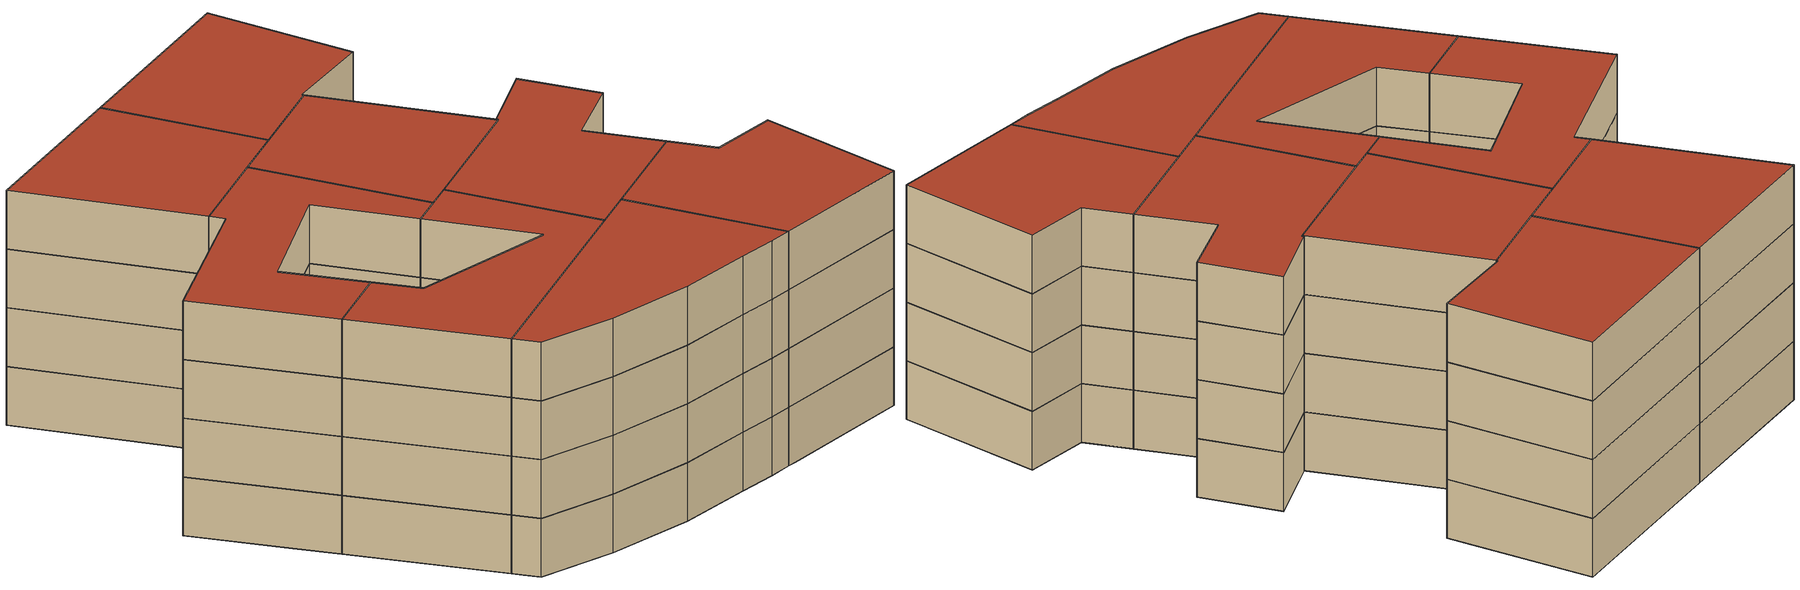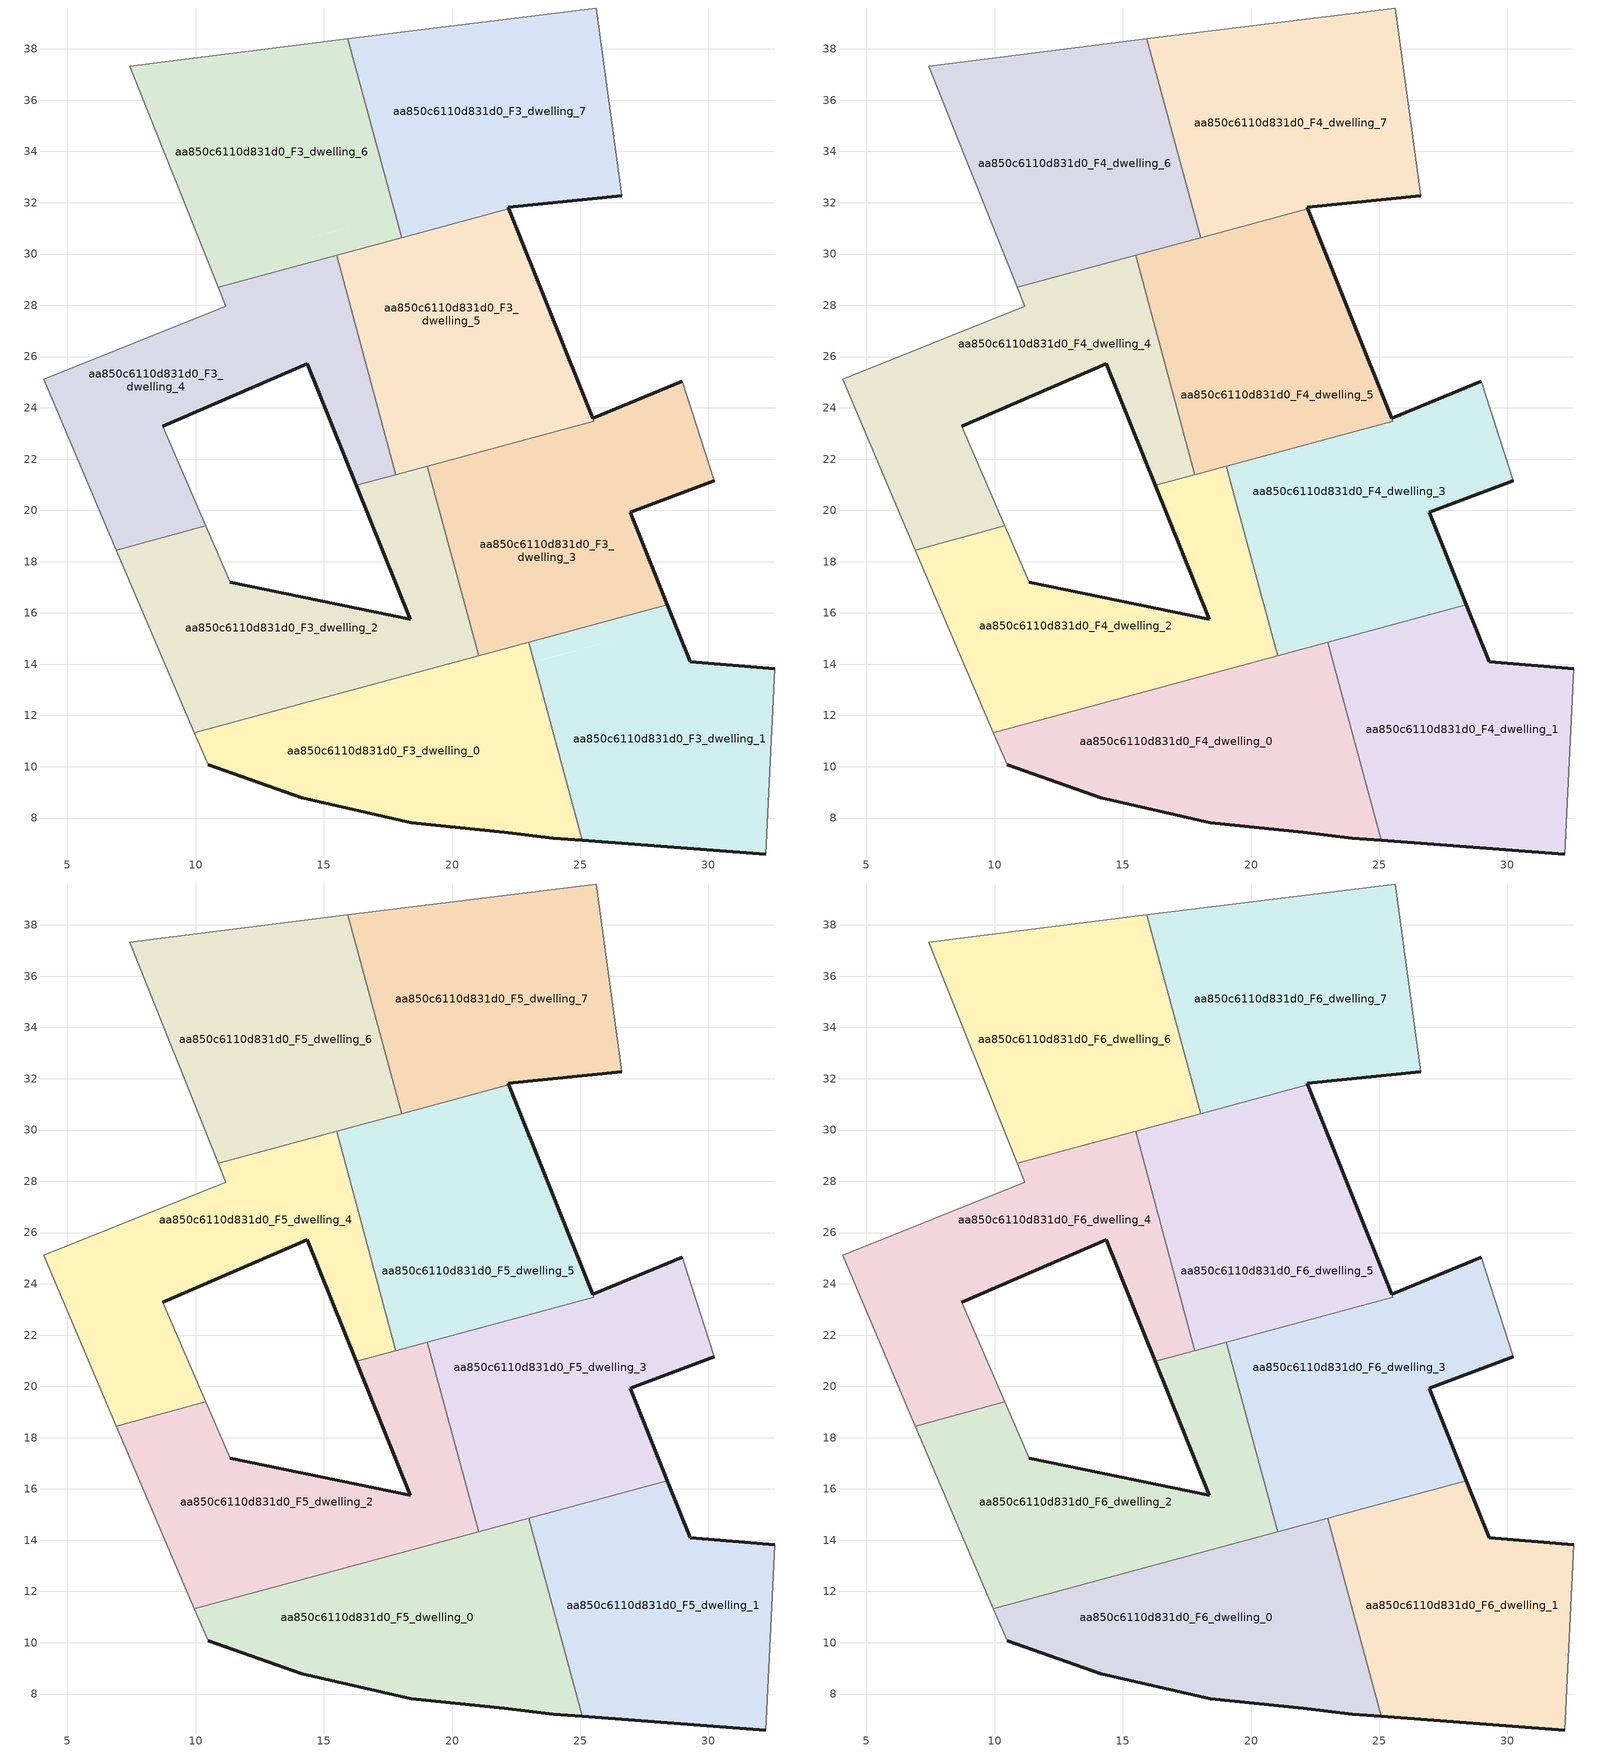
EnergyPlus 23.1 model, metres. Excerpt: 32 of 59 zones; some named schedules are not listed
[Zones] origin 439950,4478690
aa850c6110d831d0_F3_dwelling_0
 floor to aa850c6110d831d0_F2_dwelling_8 (EU_floor_Construction): 25.08,7.13 23.2,14.09 19.45,13.08 19.39,13.32 10.16,10.83 10.48,10.07 14.15,8.8 18.4,7.82 22.05,7.45 23.94,7.22 z9
 floor to aa850c6110d831d0_F2_dwelling_6 (EU_floor_Construction): 19.39,13.32 19.24,13.84 9.95,11.33 10.16,10.83 z9
 floor to aa850c6110d831d0_F2_dwelling_5 (EU_floor_Construction): 23.2,14.09 22.99,14.86 19.24,13.84 19.45,13.08 z9
 wall outside (EU_wall_Construction): 25.08,7.13 23.94,7.22 22.05,7.45 18.4,7.82 14.15,8.8 10.48,10.07 z9:12
 wall to aa850c6110d831d0_F3_dwelling_1 (EU_wall_Construction): 22.99,14.86 25.08,7.13 z9:12
 wall adiabatic (EU_wall_Construction): 10.48,10.07 9.95,11.33 z9:12
 wall to aa850c6110d831d0_F3_dwelling_2 (EU_wall_Construction): 9.95,11.33 21.04,14.33 z9:12
 wall to aa850c6110d831d0_F3_dwelling_3 (EU_wall_Construction): 21.04,14.33 22.99,14.86 z9:12
aa850c6110d831d0_F3_dwelling_1
 floor to aa850c6110d831d0_F2_dwelling_7 (EU_floor_Construction): 32.23,6.6 32.59,13.82 29.29,14.1 28.7,15.58 23.61,14.2 25.53,7.1 z9
 floor to aa850c6110d831d0_F2_dwelling_8 (EU_floor_Construction): 25.53,7.1 23.61,14.2 23.2,14.09 25.08,7.13 z9
 floor to aa850c6110d831d0_F2_dwelling_5 (EU_floor_Construction): 28.7,15.58 28.4,16.32 22.99,14.86 23.2,14.09 z9
 wall outside (EU_wall_Construction): 32.23,6.6 25.08,7.13 / 28.4,16.32 29.29,14.1 32.59,13.82 z9:12
 wall adiabatic (EU_wall_Construction): 32.59,13.82 32.23,6.6 z9:12
 wall to aa850c6110d831d0_F3_dwelling_3 (EU_wall_Construction): 22.99,14.86 28.4,16.32 z9:12
aa850c6110d831d0_F3_dwelling_2
 floor to aa850c6110d831d0_F2_dwelling_6 (EU_floor_Construction): 19.24,13.84 17.71,19.51 16.94,19.31 18.36,15.76 11.35,17.2 10.4,19.39 6.91,18.45 9.95,11.33 z9
 floor to aa850c6110d831d0_F2_dwelling_4 (EU_floor_Construction): 17.16,19.37 16.7,21.1 16.26,20.98 16.94,19.31 z9
 floor to aa850c6110d831d0_F2_dwelling_3 (EU_floor_Construction): 19.57,19.76 19.04,21.73 16.7,21.1 17.16,19.37 17.71,19.51 17.78,19.27 z9
 floor to aa850c6110d831d0_F2_dwelling_5 (EU_floor_Construction): 21.04,14.33 19.57,19.76 17.78,19.27 19.24,13.84 z9
 wall outside (EU_wall_Construction): 11.35,17.2 18.36,15.76 16.26,20.98 z9:12
 wall to aa850c6110d831d0_F3_dwelling_3 (EU_wall_Construction): 19.04,21.73 21.04,14.33 z9:12
 wall adiabatic (EU_wall_Construction): 9.95,11.33 6.91,18.45 / 10.4,19.39 11.35,17.2 z9:12
 wall to aa850c6110d831d0_F3_dwelling_4 (EU_wall_Construction): 6.91,18.45 10.4,19.39 / 16.26,20.98 17.81,21.4 z9:12
 wall to aa850c6110d831d0_F3_dwelling_5 (EU_wall_Construction): 17.81,21.4 19.04,21.73 z9:12
aa850c6110d831d0_F3_dwelling_3
 floor to aa850c6110d831d0_F2_dwelling_3 (EU_floor_Construction): 29.79,22.52 28.98,25.03 25.49,23.59 25.53,23.49 19.04,21.73 19.57,19.76 z9
 floor to aa850c6110d831d0_F2_dwelling_5 (EU_floor_Construction): 28.4,16.32 26.95,19.93 30.23,21.16 29.79,22.52 19.57,19.76 21.04,14.33 z9
 wall outside (EU_wall_Construction): 25.49,23.59 28.98,25.03 / 30.23,21.16 26.95,19.93 28.4,16.32 z9:12
 wall adiabatic (EU_wall_Construction): 28.98,25.03 30.23,21.16 z9:12
 wall to aa850c6110d831d0_F3_dwelling_5 (EU_wall_Construction): 19.04,21.73 25.53,23.48 / 25.53,23.49 25.49,23.59 z9:12; 25.53,23.48,11.96 25.53,23.48,9 25.53,23.49,9
aa850c6110d831d0_F3_dwelling_4
 floor to aa850c6110d831d0_F2_dwelling_4 (EU_floor_Construction): 16.7,21.1 14.39,29.65 10.89,28.7 11.18,27.97 4.07,25.12 6.04,20.49 9.51,21.43 8.71,23.28 14.36,25.71 16.26,20.98 z9
 floor to aa850c6110d831d0_F2_dwelling_6 (EU_floor_Construction): 10.4,19.39 9.51,21.43 6.04,20.49 6.91,18.45 z9
 floor to aa850c6110d831d0_F2_dwelling_3 (EU_floor_Construction): 17.81,21.4 15.5,29.95 14.39,29.65 16.7,21.1 z9
 wall outside (EU_wall_Construction): 16.26,20.98 14.36,25.71 8.71,23.28 z9:12
 wall to aa850c6110d831d0_F3_dwelling_5 (EU_wall_Construction): 15.5,29.95 17.81,21.4 z9:12
 wall adiabatic (EU_wall_Construction): 8.71,23.28 10.4,19.39 / 6.91,18.45 4.07,25.12 11.18,27.97 10.89,28.7 z9:12
 wall to aa850c6110d831d0_F3_dwelling_6 (EU_wall_Construction): 10.89,28.7 15.5,29.95 z9:12
aa850c6110d831d0_F3_dwelling_5
 floor to aa850c6110d831d0_F2_dwelling_2 (EU_floor_Construction): 24.71,25.54 22.22,31.76 15.54,29.96 17.28,23.53 z9
 floor to aa850c6110d831d0_F2_dwelling_3 (EU_floor_Construction): 25.53,23.49 24.71,25.54 17.28,23.53 15.54,29.96 15.5,29.95 17.81,21.4 z9
 wall outside (EU_wall_Construction): 22.22,31.76 25.49,23.59 z9:12
 wall to aa850c6110d831d0_F3_dwelling_7 (EU_wall_Construction): 18.03,30.63 22.22,31.76 z9:12
 wall to aa850c6110d831d0_F3_dwelling_6 (EU_wall_Construction): 15.5,29.95 18.03,30.63 z9:12
aa850c6110d831d0_F3_dwelling_6
 floor to aa850c6110d831d0_F2_dwelling_4 (EU_floor_Construction): 14.39,29.65 14.14,30.54 10.54,29.57 10.89,28.7 z9
 floor to aa850c6110d831d0_F2_dwelling_2 (EU_floor_Construction): 18.03,30.63 17.79,31.53 15.3,30.86 15.54,29.96 z9
 floor to aa850c6110d831d0_F2_dwelling_3 (EU_floor_Construction): 15.54,29.96 15.3,30.86 14.14,30.54 14.39,29.65 z9
 floor adiabatic (EU_floor_Construction): 17.79,31.53 15.93,38.39 7.44,37.33 10.54,29.57 z9
 wall adiabatic (EU_wall_Construction): 10.89,28.7 7.44,37.33 15.93,38.39 z9:12
 wall to aa850c6110d831d0_F3_dwelling_7 (EU_wall_Construction): 15.93,38.39 18.03,30.63 z9:12
aa850c6110d831d0_F3_dwelling_7
 floor to aa850c6110d831d0_F2_dwelling_0 (EU_floor_Construction): 26.41,33.86 25.63,39.6 15.93,38.39 17.79,31.53 z9
 floor to aa850c6110d831d0_F2_dwelling_2 (EU_floor_Construction): 26.63,32.27 26.41,33.86 17.79,31.53 18.03,30.63 22.22,31.76 22.19,31.83 z9
 wall outside (EU_wall_Construction): 26.63,32.27 22.19,31.83 22.22,31.76 z9:12
 wall adiabatic (EU_wall_Construction): 15.93,38.39 25.63,39.6 26.63,32.27 z9:12
aa850c6110d831d0_F4_dwelling_0
 floor to aa850c6110d831d0_F3_dwelling_0 (EU_floor_Construction): 25.08,7.13 22.99,14.86 9.95,11.33 10.48,10.07 14.15,8.8 18.4,7.82 22.05,7.45 23.94,7.22 z12
 wall outside (EU_wall_Construction): 25.08,7.13 23.94,7.22 22.05,7.45 18.4,7.82 14.15,8.8 10.48,10.07 z12:15
 wall to aa850c6110d831d0_F4_dwelling_1 (EU_wall_Construction): 22.99,14.86 25.08,7.13 z12:15
 wall adiabatic (EU_wall_Construction): 10.48,10.07 9.95,11.33 z12:15
 wall to aa850c6110d831d0_F4_dwelling_2 (EU_wall_Construction): 9.95,11.33 21.04,14.33 z12:15
 wall to aa850c6110d831d0_F4_dwelling_3 (EU_wall_Construction): 21.04,14.33 22.99,14.86 z12:15
aa850c6110d831d0_F4_dwelling_1
 floor to aa850c6110d831d0_F3_dwelling_1 (EU_floor_Construction): 32.23,6.6 32.59,13.82 29.29,14.1 28.4,16.32 22.99,14.86 25.08,7.13 z12
 wall outside (EU_wall_Construction): 32.23,6.6 25.08,7.13 / 28.4,16.32 29.29,14.1 32.59,13.82 z12:15
 wall adiabatic (EU_wall_Construction): 32.59,13.82 32.23,6.6 z12:15
 wall to aa850c6110d831d0_F4_dwelling_3 (EU_wall_Construction): 22.99,14.86 28.4,16.32 z12:15
aa850c6110d831d0_F4_dwelling_2
 floor to aa850c6110d831d0_F3_dwelling_2 (EU_floor_Construction): 21.04,14.33 19.04,21.73 16.26,20.98 18.36,15.76 11.35,17.2 10.4,19.39 6.91,18.45 9.95,11.33 z12
 wall outside (EU_wall_Construction): 11.35,17.2 18.36,15.76 16.26,20.98 z12:15
 wall to aa850c6110d831d0_F4_dwelling_3 (EU_wall_Construction): 19.04,21.73 21.04,14.33 z12:15
 wall adiabatic (EU_wall_Construction): 9.95,11.33 6.91,18.45 / 10.4,19.39 11.35,17.2 z12:15
 wall to aa850c6110d831d0_F4_dwelling_4 (EU_wall_Construction): 6.91,18.45 10.4,19.39 / 16.26,20.98 17.81,21.4 z12:15
 wall to aa850c6110d831d0_F4_dwelling_5 (EU_wall_Construction): 17.81,21.4 19.04,21.73 z12:15
aa850c6110d831d0_F4_dwelling_3
 floor to aa850c6110d831d0_F3_dwelling_3 (EU_floor_Construction): 28.4,16.32 26.95,19.93 30.23,21.16 28.98,25.03 25.49,23.59 25.53,23.49 19.04,21.73 21.04,14.33 z12
 wall outside (EU_wall_Construction): 25.49,23.59 28.98,25.03 / 30.23,21.16 26.95,19.93 28.4,16.32 z12:15
 wall adiabatic (EU_wall_Construction): 28.98,25.03 30.23,21.16 z12:15
 wall to aa850c6110d831d0_F4_dwelling_5 (EU_wall_Construction): 19.04,21.73 25.53,23.48 / 25.53,23.49 25.49,23.59 z12:15; 25.53,23.48,14.96 25.53,23.48,12 25.53,23.49,12
aa850c6110d831d0_F4_dwelling_4
 floor to aa850c6110d831d0_F3_dwelling_4 (EU_floor_Construction): 17.81,21.4 15.5,29.95 10.89,28.7 11.18,27.97 4.07,25.12 6.91,18.45 10.4,19.39 8.71,23.28 14.36,25.71 16.26,20.98 z12
 wall outside (EU_wall_Construction): 16.26,20.98 14.36,25.71 8.71,23.28 z12:15
 wall to aa850c6110d831d0_F4_dwelling_5 (EU_wall_Construction): 15.5,29.95 17.81,21.4 z12:15
 wall adiabatic (EU_wall_Construction): 8.71,23.28 10.4,19.39 / 6.91,18.45 4.07,25.12 11.18,27.97 10.89,28.7 z12:15
 wall to aa850c6110d831d0_F4_dwelling_6 (EU_wall_Construction): 10.89,28.7 15.5,29.95 z12:15
aa850c6110d831d0_F4_dwelling_5
 floor to aa850c6110d831d0_F3_dwelling_5 (EU_floor_Construction): 25.53,23.48 22.22,31.76 15.5,29.95 17.81,21.4 z12
 wall outside (EU_wall_Construction): 22.22,31.76 25.49,23.59 z12:15
 wall to aa850c6110d831d0_F4_dwelling_7 (EU_wall_Construction): 18.03,30.63 22.22,31.76 z12:15
 wall to aa850c6110d831d0_F4_dwelling_6 (EU_wall_Construction): 15.5,29.95 18.03,30.63 z12:15
aa850c6110d831d0_F4_dwelling_6
 floor to aa850c6110d831d0_F3_dwelling_6 (EU_floor_Construction): 18.03,30.63 15.93,38.39 7.44,37.33 10.89,28.7 z12
 wall adiabatic (EU_wall_Construction): 10.89,28.7 7.44,37.33 15.93,38.39 z12:15
 wall to aa850c6110d831d0_F4_dwelling_7 (EU_wall_Construction): 15.93,38.39 18.03,30.63 z12:15
aa850c6110d831d0_F4_dwelling_7
 floor to aa850c6110d831d0_F3_dwelling_7 (EU_floor_Construction): 26.63,32.27 25.63,39.6 15.93,38.39 18.03,30.63 22.22,31.76 22.19,31.83 z12
 wall outside (EU_wall_Construction): 26.63,32.27 22.19,31.83 22.22,31.76 z12:15
 wall adiabatic (EU_wall_Construction): 15.93,38.39 25.63,39.6 26.63,32.27 z12:15
aa850c6110d831d0_F5_dwelling_0
 floor to aa850c6110d831d0_F4_dwelling_0 (EU_floor_Construction): 25.08,7.13 22.99,14.86 9.95,11.33 10.48,10.07 14.15,8.8 18.4,7.82 22.05,7.45 23.94,7.22 z15
 wall outside (EU_wall_Construction): 25.08,7.13 23.94,7.22 22.05,7.45 18.4,7.82 14.15,8.8 10.48,10.07 z15:18
 wall to aa850c6110d831d0_F5_dwelling_1 (EU_wall_Construction): 22.99,14.86 25.08,7.13 z15:18
 wall adiabatic (EU_wall_Construction): 10.48,10.07 9.95,11.33 z15:18
 wall to aa850c6110d831d0_F5_dwelling_2 (EU_wall_Construction): 9.95,11.33 21.04,14.33 z15:18
 wall to aa850c6110d831d0_F5_dwelling_3 (EU_wall_Construction): 21.04,14.33 22.99,14.86 z15:18
aa850c6110d831d0_F5_dwelling_1
 floor to aa850c6110d831d0_F4_dwelling_1 (EU_floor_Construction): 32.23,6.6 32.59,13.82 29.29,14.1 28.4,16.32 22.99,14.86 25.08,7.13 z15
 wall outside (EU_wall_Construction): 32.23,6.6 25.08,7.13 / 28.4,16.32 29.29,14.1 32.59,13.82 z15:18
 wall adiabatic (EU_wall_Construction): 32.59,13.82 32.23,6.6 z15:18
 wall to aa850c6110d831d0_F5_dwelling_3 (EU_wall_Construction): 22.99,14.86 28.4,16.32 z15:18
aa850c6110d831d0_F5_dwelling_2
 floor to aa850c6110d831d0_F4_dwelling_2 (EU_floor_Construction): 21.04,14.33 19.04,21.73 16.26,20.98 18.36,15.76 11.35,17.2 10.4,19.39 6.91,18.45 9.95,11.33 z15
 wall outside (EU_wall_Construction): 11.35,17.2 18.36,15.76 16.26,20.98 z15:18
 wall to aa850c6110d831d0_F5_dwelling_3 (EU_wall_Construction): 19.04,21.73 21.04,14.33 z15:18
 wall adiabatic (EU_wall_Construction): 9.95,11.33 6.91,18.45 / 10.4,19.39 11.35,17.2 z15:18
 wall to aa850c6110d831d0_F5_dwelling_4 (EU_wall_Construction): 6.91,18.45 10.4,19.39 / 16.26,20.98 17.81,21.4 z15:18
 wall to aa850c6110d831d0_F5_dwelling_5 (EU_wall_Construction): 17.81,21.4 19.04,21.73 z15:18
aa850c6110d831d0_F5_dwelling_3
 floor to aa850c6110d831d0_F4_dwelling_3 (EU_floor_Construction): 28.4,16.32 26.95,19.93 30.23,21.16 28.98,25.03 25.49,23.59 25.53,23.49 19.04,21.73 21.04,14.33 z15
 wall outside (EU_wall_Construction): 25.49,23.59 28.98,25.03 / 30.23,21.16 26.95,19.93 28.4,16.32 z15:18
 wall adiabatic (EU_wall_Construction): 28.98,25.03 30.23,21.16 z15:18
 wall to aa850c6110d831d0_F5_dwelling_5 (EU_wall_Construction): 19.04,21.73 25.53,23.48 / 25.53,23.49 25.49,23.59 z15:18; 25.53,23.48,17.96 25.53,23.48,15 25.53,23.49,15
aa850c6110d831d0_F5_dwelling_4
 floor to aa850c6110d831d0_F4_dwelling_4 (EU_floor_Construction): 17.81,21.4 15.5,29.95 10.89,28.7 11.18,27.97 4.07,25.12 6.91,18.45 10.4,19.39 8.71,23.28 14.36,25.71 16.26,20.98 z15
 wall outside (EU_wall_Construction): 16.26,20.98 14.36,25.71 8.71,23.28 z15:18
 wall to aa850c6110d831d0_F5_dwelling_5 (EU_wall_Construction): 15.5,29.95 17.81,21.4 z15:18
 wall adiabatic (EU_wall_Construction): 8.71,23.28 10.4,19.39 / 6.91,18.45 4.07,25.12 11.18,27.97 10.89,28.7 z15:18
 wall to aa850c6110d831d0_F5_dwelling_6 (EU_wall_Construction): 10.89,28.7 15.5,29.95 z15:18
aa850c6110d831d0_F5_dwelling_5
 floor to aa850c6110d831d0_F4_dwelling_5 (EU_floor_Construction): 25.53,23.48 22.22,31.76 15.5,29.95 17.81,21.4 z15
 wall outside (EU_wall_Construction): 22.22,31.76 25.49,23.59 z15:18
 wall to aa850c6110d831d0_F5_dwelling_7 (EU_wall_Construction): 18.03,30.63 22.22,31.76 z15:18
 wall to aa850c6110d831d0_F5_dwelling_6 (EU_wall_Construction): 15.5,29.95 18.03,30.63 z15:18
aa850c6110d831d0_F5_dwelling_6
 floor to aa850c6110d831d0_F4_dwelling_6 (EU_floor_Construction): 18.03,30.63 15.93,38.39 7.44,37.33 10.89,28.7 z15
 wall adiabatic (EU_wall_Construction): 10.89,28.7 7.44,37.33 15.93,38.39 z15:18
 wall to aa850c6110d831d0_F5_dwelling_7 (EU_wall_Construction): 15.93,38.39 18.03,30.63 z15:18
aa850c6110d831d0_F5_dwelling_7
 floor to aa850c6110d831d0_F4_dwelling_7 (EU_floor_Construction): 26.63,32.27 25.63,39.6 15.93,38.39 18.03,30.63 22.22,31.76 22.19,31.83 z15
 wall outside (EU_wall_Construction): 26.63,32.27 22.19,31.83 22.22,31.76 z15:18
 wall adiabatic (EU_wall_Construction): 15.93,38.39 25.63,39.6 26.63,32.27 z15:18
aa850c6110d831d0_F6_dwelling_0
 floor to aa850c6110d831d0_F5_dwelling_0 (EU_floor_Construction): 25.08,7.13 22.99,14.86 9.95,11.33 10.48,10.07 14.15,8.8 18.4,7.82 22.05,7.45 23.94,7.22 z18
 wall outside (EU_wall_Construction): 25.08,7.13 23.94,7.22 22.05,7.45 18.4,7.82 14.15,8.8 10.48,10.07 z18:21
 wall to aa850c6110d831d0_F6_dwelling_1 (EU_wall_Construction): 22.99,14.86 25.08,7.13 z18:21
 wall adiabatic (EU_wall_Construction): 10.48,10.07 9.95,11.33 z18:21
 wall to aa850c6110d831d0_F6_dwelling_2 (EU_wall_Construction): 9.95,11.33 21.04,14.33 z18:21
 wall to aa850c6110d831d0_F6_dwelling_3 (EU_wall_Construction): 21.04,14.33 22.99,14.86 z18:21
 roof outside (EU_roof_Construction): 22.99,14.86 25.08,7.13 23.94,7.22 22.05,7.45 18.4,7.82 14.15,8.8 10.48,10.07 9.95,11.33 z21
aa850c6110d831d0_F6_dwelling_1
 floor to aa850c6110d831d0_F5_dwelling_1 (EU_floor_Construction): 32.23,6.6 32.59,13.82 29.29,14.1 28.4,16.32 22.99,14.86 25.08,7.13 z18
 wall outside (EU_wall_Construction): 32.23,6.6 25.08,7.13 / 28.4,16.32 29.29,14.1 32.59,13.82 z18:21
 wall adiabatic (EU_wall_Construction): 32.59,13.82 32.23,6.6 z18:21
 wall to aa850c6110d831d0_F6_dwelling_3 (EU_wall_Construction): 22.99,14.86 28.4,16.32 z18:21
 roof outside (EU_roof_Construction): 32.59,13.82 32.23,6.6 25.08,7.13 22.99,14.86 28.4,16.32 29.29,14.1 z21
aa850c6110d831d0_F6_dwelling_2
 floor to aa850c6110d831d0_F5_dwelling_2 (EU_floor_Construction): 21.04,14.33 19.04,21.73 16.26,20.98 18.36,15.76 11.35,17.2 10.4,19.39 6.91,18.45 9.95,11.33 z18
 wall outside (EU_wall_Construction): 11.35,17.2 18.36,15.76 16.26,20.98 z18:21
 wall to aa850c6110d831d0_F6_dwelling_3 (EU_wall_Construction): 19.04,21.73 21.04,14.33 z18:21
 wall adiabatic (EU_wall_Construction): 9.95,11.33 6.91,18.45 / 10.4,19.39 11.35,17.2 z18:21
 wall to aa850c6110d831d0_F6_dwelling_4 (EU_wall_Construction): 6.91,18.45 10.4,19.39 / 16.26,20.98 17.81,21.4 z18:21
 wall to aa850c6110d831d0_F6_dwelling_5 (EU_wall_Construction): 17.81,21.4 19.04,21.73 z18:21
 roof outside (EU_roof_Construction): 19.04,21.73 21.04,14.33 9.95,11.33 6.91,18.45 10.4,19.39 11.35,17.2 18.36,15.76 16.26,20.98 z21
aa850c6110d831d0_F6_dwelling_3
 floor to aa850c6110d831d0_F5_dwelling_3 (EU_floor_Construction): 28.4,16.32 26.95,19.93 30.23,21.16 28.98,25.03 25.49,23.59 25.53,23.49 19.04,21.73 21.04,14.33 z18
 wall outside (EU_wall_Construction): 25.49,23.59 28.98,25.03 / 30.23,21.16 26.95,19.93 28.4,16.32 z18:21
 wall adiabatic (EU_wall_Construction): 28.98,25.03 30.23,21.16 z18:21
 wall to aa850c6110d831d0_F6_dwelling_5 (EU_wall_Construction): 19.04,21.73 25.53,23.48 / 25.53,23.49 25.49,23.59 z18:21; 25.53,23.48,20.96 25.53,23.48,18 25.53,23.49,18
 roof outside (EU_roof_Construction): 28.98,25.03 30.23,21.16 26.95,19.93 28.4,16.32 21.04,14.33 19.04,21.73 25.53,23.49 25.49,23.59 z21
aa850c6110d831d0_F6_dwelling_4
 floor to aa850c6110d831d0_F5_dwelling_4 (EU_floor_Construction): 17.81,21.4 15.5,29.95 10.89,28.7 11.18,27.97 4.07,25.12 6.91,18.45 10.4,19.39 8.71,23.28 14.36,25.71 16.26,20.98 z18
 wall outside (EU_wall_Construction): 16.26,20.98 14.36,25.71 8.71,23.28 z18:21
 wall to aa850c6110d831d0_F6_dwelling_5 (EU_wall_Construction): 15.5,29.95 17.81,21.4 z18:21
 wall adiabatic (EU_wall_Construction): 8.71,23.28 10.4,19.39 / 6.91,18.45 4.07,25.12 11.18,27.97 10.89,28.7 z18:21
 wall to aa850c6110d831d0_F6_dwelling_6 (EU_wall_Construction): 10.89,28.7 15.5,29.95 z18:21
 roof outside (EU_roof_Construction): 15.5,29.95 17.81,21.4 16.26,20.98 14.36,25.71 8.71,23.28 10.4,19.39 6.91,18.45 4.07,25.12 11.18,27.97 10.89,28.7 z21
aa850c6110d831d0_F6_dwelling_5
 floor to aa850c6110d831d0_F5_dwelling_5 (EU_floor_Construction): 25.53,23.48 22.22,31.76 15.5,29.95 17.81,21.4 z18
 wall outside (EU_wall_Construction): 22.22,31.76 25.49,23.59 z18:21
 wall to aa850c6110d831d0_F6_dwelling_7 (EU_wall_Construction): 18.03,30.63 22.22,31.76 z18:21
 wall to aa850c6110d831d0_F6_dwelling_6 (EU_wall_Construction): 15.5,29.95 18.03,30.63 z18:21
 roof outside (EU_roof_Construction): 22.22,31.76 25.53,23.48 17.81,21.4 15.5,29.95 z21
aa850c6110d831d0_F6_dwelling_6
 floor to aa850c6110d831d0_F5_dwelling_6 (EU_floor_Construction): 18.03,30.63 15.93,38.39 7.44,37.33 10.89,28.7 z18
 wall adiabatic (EU_wall_Construction): 10.89,28.7 7.44,37.33 15.93,38.39 z18:21
 wall to aa850c6110d831d0_F6_dwelling_7 (EU_wall_Construction): 15.93,38.39 18.03,30.63 z18:21
 roof outside (EU_roof_Construction): 15.93,38.39 18.03,30.63 10.89,28.7 7.44,37.33 z21
aa850c6110d831d0_F6_dwelling_7
 floor to aa850c6110d831d0_F5_dwelling_7 (EU_floor_Construction): 26.63,32.27 25.63,39.6 15.93,38.39 18.03,30.63 22.22,31.76 22.19,31.83 z18
 wall outside (EU_wall_Construction): 26.63,32.27 22.19,31.83 22.22,31.76 z18:21
 wall adiabatic (EU_wall_Construction): 15.93,38.39 25.63,39.6 26.63,32.27 z18:21
 roof outside (EU_roof_Construction): 25.63,39.6 26.63,32.27 22.19,31.83 22.22,31.76 18.03,30.63 15.93,38.39 z21
[Building]
EU S2 Campaign: North Axis=0; Terrain=City; Solar Distribution=FullExterior
[Site:Location]
Madrid: Latitude=40.5; Longitude=-3.5; Time Zone=1; Elevation=609
[SizingPeriod:WeatherFileDays]
AnnualSizingPeriod: Begin Month=1; Begin Day of Month=1; End Month=12; End Day of Month=31; Day of Week for Start Day=Monday; Use Weather File Daylight Saving Period=No; Use Weather File Rain and Snow Indicators=No
[MATERIAL]
EU_InternalMass_Material: Roughness=MediumRough; Thickness=0.1; Conductivity=1; Density=1800; Specific Heat=900; Thermal Absorptance=0.9; Solar Absorptance=0.7; Visible Absorptance=0.7
[MATERIAL:NOMASS] Roughness=MediumRough; Thermal Absorptance=0.9; Solar Absorptance=0.7; Visible Absorptance=0.7
Name | Thermal Resistance
EU_wall_NoMass | 0.459673
EU_roof_NoMass | 0.495815
EU_floor_NoMass | 0.788942
[CONSTRUCTION]
EU_wall_Construction: EU_wall_NoMass
EU_roof_Construction: EU_roof_NoMass
EU_floor_Construction: EU_floor_NoMass
EU_InternalMass_Construction: EU_InternalMass_Material
[ZONE] Type=1; Multiplier=1; Ceiling Height=autocalculate; Floor Area=autocalculate; Part of Total Floor Area=Yes
Name | Volume
aa850c6110d831d0_F3_dwelling_0; aa850c6110d831d0_F4_dwelling_0; aa850c6110d831d0_F5_dwelling_0; aa850c6110d831d0_F6_dwelling_0 | 204.696
aa850c6110d831d0_F3_dwelling_1; aa850c6110d831d0_F4_dwelling_1; aa850c6110d831d0_F5_dwelling_1; aa850c6110d831d0_F6_dwelling_1; aa850c6110d831d0_F3_dwelling_6; aa850c6110d831d0_F4_dwelling_6; aa850c6110d831d0_F5_dwelling_6; aa850c6110d831d0_F6_dwelling_6 | 204.695
aa850c6110d831d0_F3_dwelling_2; aa850c6110d831d0_F4_dwelling_2; aa850c6110d831d0_F5_dwelling_2; aa850c6110d831d0_F6_dwelling_2 | 204.714
aa850c6110d831d0_F3_dwelling_3; aa850c6110d831d0_F4_dwelling_3; aa850c6110d831d0_F5_dwelling_3; aa850c6110d831d0_F6_dwelling_3 | 208.661
aa850c6110d831d0_F3_dwelling_4; aa850c6110d831d0_F4_dwelling_4; aa850c6110d831d0_F5_dwelling_4; aa850c6110d831d0_F6_dwelling_4 | 202.709
aa850c6110d831d0_F3_dwelling_5 | 198.724
aa850c6110d831d0_F4_dwelling_5; aa850c6110d831d0_F5_dwelling_5; aa850c6110d831d0_F6_dwelling_5 | 198.659
aa850c6110d831d0_F3_dwelling_7; aa850c6110d831d0_F4_dwelling_7; aa850c6110d831d0_F5_dwelling_7; aa850c6110d831d0_F6_dwelling_7 | 208.722
[INTERNALMASS] Construction=EU_InternalMass_Construction
Name | Zone or ZoneList | Surface Area
aa850c6110d831d0_F3_dwelling_0_EU_InternalMass | aa850c6110d831d0_F3_dwelling_0 | 68.232
aa850c6110d831d0_F3_dwelling_1_EU_InternalMass | aa850c6110d831d0_F3_dwelling_1 | 68.2317
aa850c6110d831d0_F3_dwelling_2_EU_InternalMass | aa850c6110d831d0_F3_dwelling_2 | 68.2384
aa850c6110d831d0_F3_dwelling_3_EU_InternalMass | aa850c6110d831d0_F3_dwelling_3 | 69.5535
aa850c6110d831d0_F3_dwelling_4_EU_InternalMass | aa850c6110d831d0_F3_dwelling_4 | 67.5696
aa850c6110d831d0_F3_dwelling_5_EU_InternalMass | aa850c6110d831d0_F3_dwelling_5 | 66.2439
aa850c6110d831d0_F3_dwelling_6_EU_InternalMass | aa850c6110d831d0_F3_dwelling_6 | 68.2315
aa850c6110d831d0_F3_dwelling_7_EU_InternalMass | aa850c6110d831d0_F3_dwelling_7 | 69.5741
aa850c6110d831d0_F4_dwelling_0_EU_InternalMass | aa850c6110d831d0_F4_dwelling_0 | 68.232
aa850c6110d831d0_F4_dwelling_1_EU_InternalMass | aa850c6110d831d0_F4_dwelling_1 | 68.2317
aa850c6110d831d0_F4_dwelling_2_EU_InternalMass | aa850c6110d831d0_F4_dwelling_2 | 68.2384
aa850c6110d831d0_F4_dwelling_3_EU_InternalMass | aa850c6110d831d0_F4_dwelling_3 | 69.5535
aa850c6110d831d0_F4_dwelling_4_EU_InternalMass | aa850c6110d831d0_F4_dwelling_4 | 67.5696
aa850c6110d831d0_F4_dwelling_5_EU_InternalMass | aa850c6110d831d0_F4_dwelling_5 | 66.2439
aa850c6110d831d0_F4_dwelling_6_EU_InternalMass | aa850c6110d831d0_F4_dwelling_6 | 68.2315
aa850c6110d831d0_F4_dwelling_7_EU_InternalMass | aa850c6110d831d0_F4_dwelling_7 | 69.5741
aa850c6110d831d0_F5_dwelling_0_EU_InternalMass | aa850c6110d831d0_F5_dwelling_0 | 68.232
aa850c6110d831d0_F5_dwelling_1_EU_InternalMass | aa850c6110d831d0_F5_dwelling_1 | 68.2317
aa850c6110d831d0_F5_dwelling_2_EU_InternalMass | aa850c6110d831d0_F5_dwelling_2 | 68.2384
aa850c6110d831d0_F5_dwelling_3_EU_InternalMass | aa850c6110d831d0_F5_dwelling_3 | 69.5535
aa850c6110d831d0_F5_dwelling_4_EU_InternalMass | aa850c6110d831d0_F5_dwelling_4 | 67.5696
aa850c6110d831d0_F5_dwelling_5_EU_InternalMass | aa850c6110d831d0_F5_dwelling_5 | 66.2439
aa850c6110d831d0_F5_dwelling_6_EU_InternalMass | aa850c6110d831d0_F5_dwelling_6 | 68.2315
aa850c6110d831d0_F5_dwelling_7_EU_InternalMass | aa850c6110d831d0_F5_dwelling_7 | 69.5741
aa850c6110d831d0_F6_dwelling_0_EU_InternalMass | aa850c6110d831d0_F6_dwelling_0 | 68.232
aa850c6110d831d0_F6_dwelling_1_EU_InternalMass | aa850c6110d831d0_F6_dwelling_1 | 68.2317
aa850c6110d831d0_F6_dwelling_2_EU_InternalMass | aa850c6110d831d0_F6_dwelling_2 | 68.2384
aa850c6110d831d0_F6_dwelling_3_EU_InternalMass | aa850c6110d831d0_F6_dwelling_3 | 69.5535
aa850c6110d831d0_F6_dwelling_4_EU_InternalMass | aa850c6110d831d0_F6_dwelling_4 | 67.5696
aa850c6110d831d0_F6_dwelling_5_EU_InternalMass | aa850c6110d831d0_F6_dwelling_5 | 66.2439
aa850c6110d831d0_F6_dwelling_6_EU_InternalMass | aa850c6110d831d0_F6_dwelling_6 | 68.2315
aa850c6110d831d0_F6_dwelling_7_EU_InternalMass | aa850c6110d831d0_F6_dwelling_7 | 69.5741
[OTHEREQUIPMENT] Fuel Type=Electricity; Design Level Calculation Method=Watts/Area; Power per Zone Floor Area=1; Fraction Latent=0; Fraction Radiant=0; Fraction Lost=0; Carbon Dioxide Generation Rate=0; EndUse Subcategory=EU_Step8_InternalGains
Name | Zone or ZoneList or Space or SpaceList | Schedule
EU_Step8_InternalGain_aa850c6110d831d0_F3_dwelling_0_f000 | aa850c6110d831d0_F3_dwelling_0 | EU_Step8_GainSchedule_aa850c6110d831d0_F3_dwelling_0_f000
EU_Step8_InternalGain_aa850c6110d831d0_F3_dwelling_1_f000 | aa850c6110d831d0_F3_dwelling_1 | EU_Step8_GainSchedule_aa850c6110d831d0_F3_dwelling_1_f000
EU_Step8_InternalGain_aa850c6110d831d0_F3_dwelling_2_f000 | aa850c6110d831d0_F3_dwelling_2 | EU_Step8_GainSchedule_aa850c6110d831d0_F3_dwelling_2_f000
EU_Step8_InternalGain_aa850c6110d831d0_F3_dwelling_3_f000 | aa850c6110d831d0_F3_dwelling_3 | EU_Step8_GainSchedule_aa850c6110d831d0_F3_dwelling_3_f000
EU_Step8_InternalGain_aa850c6110d831d0_F3_dwelling_4_f000 | aa850c6110d831d0_F3_dwelling_4 | EU_Step8_GainSchedule_aa850c6110d831d0_F3_dwelling_4_f000
EU_Step8_InternalGain_aa850c6110d831d0_F3_dwelling_5_f000 | aa850c6110d831d0_F3_dwelling_5 | EU_Step8_GainSchedule_aa850c6110d831d0_F3_dwelling_5_f000
EU_Step8_InternalGain_aa850c6110d831d0_F3_dwelling_6_f000 | aa850c6110d831d0_F3_dwelling_6 | EU_Step8_GainSchedule_aa850c6110d831d0_F3_dwelling_6_f000
EU_Step8_InternalGain_aa850c6110d831d0_F3_dwelling_7_f000 | aa850c6110d831d0_F3_dwelling_7 | EU_Step8_GainSchedule_aa850c6110d831d0_F3_dwelling_7_f000
EU_Step8_InternalGain_aa850c6110d831d0_F4_dwelling_0_f000 | aa850c6110d831d0_F4_dwelling_0 | EU_Step8_GainSchedule_aa850c6110d831d0_F4_dwelling_0_f000
EU_Step8_InternalGain_aa850c6110d831d0_F4_dwelling_1_f000 | aa850c6110d831d0_F4_dwelling_1 | EU_Step8_GainSchedule_aa850c6110d831d0_F4_dwelling_1_f000
EU_Step8_InternalGain_aa850c6110d831d0_F4_dwelling_2_f000 | aa850c6110d831d0_F4_dwelling_2 | EU_Step8_GainSchedule_aa850c6110d831d0_F4_dwelling_2_f000
EU_Step8_InternalGain_aa850c6110d831d0_F4_dwelling_3_f000 | aa850c6110d831d0_F4_dwelling_3 | EU_Step8_GainSchedule_aa850c6110d831d0_F4_dwelling_3_f000
EU_Step8_InternalGain_aa850c6110d831d0_F4_dwelling_4_f000 | aa850c6110d831d0_F4_dwelling_4 | EU_Step8_GainSchedule_aa850c6110d831d0_F4_dwelling_4_f000
EU_Step8_InternalGain_aa850c6110d831d0_F4_dwelling_5_f000 | aa850c6110d831d0_F4_dwelling_5 | EU_Step8_GainSchedule_aa850c6110d831d0_F4_dwelling_5_f000
EU_Step8_InternalGain_aa850c6110d831d0_F4_dwelling_6_f000 | aa850c6110d831d0_F4_dwelling_6 | EU_Step8_GainSchedule_aa850c6110d831d0_F4_dwelling_6_f000
EU_Step8_InternalGain_aa850c6110d831d0_F4_dwelling_7_f000 | aa850c6110d831d0_F4_dwelling_7 | EU_Step8_GainSchedule_aa850c6110d831d0_F4_dwelling_7_f000
EU_Step8_InternalGain_aa850c6110d831d0_F5_dwelling_0_f000 | aa850c6110d831d0_F5_dwelling_0 | EU_Step8_GainSchedule_aa850c6110d831d0_F5_dwelling_0_f000
EU_Step8_InternalGain_aa850c6110d831d0_F5_dwelling_1_f000 | aa850c6110d831d0_F5_dwelling_1 | EU_Step8_GainSchedule_aa850c6110d831d0_F5_dwelling_1_f000
EU_Step8_InternalGain_aa850c6110d831d0_F5_dwelling_2_f000 | aa850c6110d831d0_F5_dwelling_2 | EU_Step8_GainSchedule_aa850c6110d831d0_F5_dwelling_2_f000
EU_Step8_InternalGain_aa850c6110d831d0_F5_dwelling_3_f000 | aa850c6110d831d0_F5_dwelling_3 | EU_Step8_GainSchedule_aa850c6110d831d0_F5_dwelling_3_f000
EU_Step8_InternalGain_aa850c6110d831d0_F5_dwelling_4_f000 | aa850c6110d831d0_F5_dwelling_4 | EU_Step8_GainSchedule_aa850c6110d831d0_F5_dwelling_4_f000
EU_Step8_InternalGain_aa850c6110d831d0_F5_dwelling_5_f000 | aa850c6110d831d0_F5_dwelling_5 | EU_Step8_GainSchedule_aa850c6110d831d0_F5_dwelling_5_f000
EU_Step8_InternalGain_aa850c6110d831d0_F5_dwelling_6_f000 | aa850c6110d831d0_F5_dwelling_6 | EU_Step8_GainSchedule_aa850c6110d831d0_F5_dwelling_6_f000
EU_Step8_InternalGain_aa850c6110d831d0_F5_dwelling_7_f000 | aa850c6110d831d0_F5_dwelling_7 | EU_Step8_GainSchedule_aa850c6110d831d0_F5_dwelling_7_f000
EU_Step8_InternalGain_aa850c6110d831d0_F6_dwelling_0_f000 | aa850c6110d831d0_F6_dwelling_0 | EU_Step8_GainSchedule_aa850c6110d831d0_F6_dwelling_0_f000
EU_Step8_InternalGain_aa850c6110d831d0_F6_dwelling_1_f000 | aa850c6110d831d0_F6_dwelling_1 | EU_Step8_GainSchedule_aa850c6110d831d0_F6_dwelling_1_f000
EU_Step8_InternalGain_aa850c6110d831d0_F6_dwelling_2_f000 | aa850c6110d831d0_F6_dwelling_2 | EU_Step8_GainSchedule_aa850c6110d831d0_F6_dwelling_2_f000
EU_Step8_InternalGain_aa850c6110d831d0_F6_dwelling_3_f000 | aa850c6110d831d0_F6_dwelling_3 | EU_Step8_GainSchedule_aa850c6110d831d0_F6_dwelling_3_f000
EU_Step8_InternalGain_aa850c6110d831d0_F6_dwelling_4_f000 | aa850c6110d831d0_F6_dwelling_4 | EU_Step8_GainSchedule_aa850c6110d831d0_F6_dwelling_4_f000
EU_Step8_InternalGain_aa850c6110d831d0_F6_dwelling_5_f000 | aa850c6110d831d0_F6_dwelling_5 | EU_Step8_GainSchedule_aa850c6110d831d0_F6_dwelling_5_f000
EU_Step8_InternalGain_aa850c6110d831d0_F6_dwelling_6_f000 | aa850c6110d831d0_F6_dwelling_6 | EU_Step8_GainSchedule_aa850c6110d831d0_F6_dwelling_6_f000
EU_Step8_InternalGain_aa850c6110d831d0_F6_dwelling_7_f000 | aa850c6110d831d0_F6_dwelling_7 | EU_Step8_GainSchedule_aa850c6110d831d0_F6_dwelling_7_f000
[ZONEVENTILATION:DESIGNFLOWRATE] Schedule=EU_AlwaysOn; Design Flow Rate Calculation Method=AirChanges/Hour; Air Changes per Hour=0.719161; Ventilation Type=Natural; Fan Pressure Rise=0; Fan Total Efficiency=1; Constant Term Coefficient=1; Temperature Term Coefficient=0; Velocity Term Coefficient=0; Velocity Squared Term Coefficient=0; Minimum Indoor Temperature=-100; Maximum Indoor Temperature=100; Delta Temperature=-100; Minimum Outdoor Temperature=-100; Maximum Outdoor Temperature=100; Maximum Wind Speed=40
Name | Zone or ZoneList or Space or SpaceList
EU_ConstantAir_aa850c6110d831d0_F3_dwelling_0 | aa850c6110d831d0_F3_dwelling_0
EU_ConstantAir_aa850c6110d831d0_F3_dwelling_1 | aa850c6110d831d0_F3_dwelling_1
EU_ConstantAir_aa850c6110d831d0_F3_dwelling_2 | aa850c6110d831d0_F3_dwelling_2
EU_ConstantAir_aa850c6110d831d0_F3_dwelling_3 | aa850c6110d831d0_F3_dwelling_3
EU_ConstantAir_aa850c6110d831d0_F3_dwelling_4 | aa850c6110d831d0_F3_dwelling_4
EU_ConstantAir_aa850c6110d831d0_F3_dwelling_5 | aa850c6110d831d0_F3_dwelling_5
EU_ConstantAir_aa850c6110d831d0_F3_dwelling_6 | aa850c6110d831d0_F3_dwelling_6
EU_ConstantAir_aa850c6110d831d0_F3_dwelling_7 | aa850c6110d831d0_F3_dwelling_7
EU_ConstantAir_aa850c6110d831d0_F4_dwelling_0 | aa850c6110d831d0_F4_dwelling_0
EU_ConstantAir_aa850c6110d831d0_F4_dwelling_1 | aa850c6110d831d0_F4_dwelling_1
EU_ConstantAir_aa850c6110d831d0_F4_dwelling_2 | aa850c6110d831d0_F4_dwelling_2
EU_ConstantAir_aa850c6110d831d0_F4_dwelling_3 | aa850c6110d831d0_F4_dwelling_3
EU_ConstantAir_aa850c6110d831d0_F4_dwelling_4 | aa850c6110d831d0_F4_dwelling_4
EU_ConstantAir_aa850c6110d831d0_F4_dwelling_5 | aa850c6110d831d0_F4_dwelling_5
EU_ConstantAir_aa850c6110d831d0_F4_dwelling_6 | aa850c6110d831d0_F4_dwelling_6
EU_ConstantAir_aa850c6110d831d0_F4_dwelling_7 | aa850c6110d831d0_F4_dwelling_7
EU_ConstantAir_aa850c6110d831d0_F5_dwelling_0 | aa850c6110d831d0_F5_dwelling_0
EU_ConstantAir_aa850c6110d831d0_F5_dwelling_1 | aa850c6110d831d0_F5_dwelling_1
EU_ConstantAir_aa850c6110d831d0_F5_dwelling_2 | aa850c6110d831d0_F5_dwelling_2
EU_ConstantAir_aa850c6110d831d0_F5_dwelling_3 | aa850c6110d831d0_F5_dwelling_3
EU_ConstantAir_aa850c6110d831d0_F5_dwelling_4 | aa850c6110d831d0_F5_dwelling_4
EU_ConstantAir_aa850c6110d831d0_F5_dwelling_5 | aa850c6110d831d0_F5_dwelling_5
EU_ConstantAir_aa850c6110d831d0_F5_dwelling_6 | aa850c6110d831d0_F5_dwelling_6
EU_ConstantAir_aa850c6110d831d0_F5_dwelling_7 | aa850c6110d831d0_F5_dwelling_7
EU_ConstantAir_aa850c6110d831d0_F6_dwelling_0 | aa850c6110d831d0_F6_dwelling_0
EU_ConstantAir_aa850c6110d831d0_F6_dwelling_1 | aa850c6110d831d0_F6_dwelling_1
EU_ConstantAir_aa850c6110d831d0_F6_dwelling_2 | aa850c6110d831d0_F6_dwelling_2
EU_ConstantAir_aa850c6110d831d0_F6_dwelling_3 | aa850c6110d831d0_F6_dwelling_3
EU_ConstantAir_aa850c6110d831d0_F6_dwelling_4 | aa850c6110d831d0_F6_dwelling_4
EU_ConstantAir_aa850c6110d831d0_F6_dwelling_5 | aa850c6110d831d0_F6_dwelling_5
EU_ConstantAir_aa850c6110d831d0_F6_dwelling_6 | aa850c6110d831d0_F6_dwelling_6
EU_ConstantAir_aa850c6110d831d0_F6_dwelling_7 | aa850c6110d831d0_F6_dwelling_7
[HVACTEMPLATE:ZONE:IDEALLOADSAIRSYSTEM] System Availability Schedule=EU_AlwaysOn; Maximum Heating Supply Air Temperature=50; Minimum Cooling Supply Air Temperature=13; Maximum Heating Supply Air Humidity Ratio=0.0156; Minimum Cooling Supply Air Humidity Ratio=0.0077; Heating Limit=NoLimit; Cooling Limit=NoLimit; Heating Availability Schedule=EU_AlwaysOn; Cooling Availability Schedule=EU_CoolingOff; Dehumidification Control Type=ConstantSensibleHeatRatio; Cooling Sensible Heat Ratio=0.7; Dehumidification Setpoint=60; Humidification Control Type=None; Humidification Setpoint=30; Outdoor Air Method=None; Outdoor Air Flow Rate per Person=0.00944; Outdoor Air Flow Rate per Zone Floor Area=0; Outdoor Air Flow Rate per Zone=0; Demand Controlled Ventilation Type=None; Outdoor Air Economizer Type=NoEconomizer; Heat Recovery Type=None; Sensible Heat Recovery Effectiveness=0.7; Latent Heat Recovery Effectiveness=0.65
Name | Template Thermostat
aa850c6110d831d0_F3_dwelling_0 | EU_HeatOnly_aa850c6110d831d0_F3_dwelling_0
aa850c6110d831d0_F3_dwelling_1 | EU_HeatOnly_aa850c6110d831d0_F3_dwelling_1
aa850c6110d831d0_F3_dwelling_2 | EU_HeatOnly_aa850c6110d831d0_F3_dwelling_2
aa850c6110d831d0_F3_dwelling_3 | EU_HeatOnly_aa850c6110d831d0_F3_dwelling_3
aa850c6110d831d0_F3_dwelling_4 | EU_HeatOnly_aa850c6110d831d0_F3_dwelling_4
aa850c6110d831d0_F3_dwelling_5 | EU_HeatOnly_aa850c6110d831d0_F3_dwelling_5
aa850c6110d831d0_F3_dwelling_6 | EU_HeatOnly_aa850c6110d831d0_F3_dwelling_6
aa850c6110d831d0_F3_dwelling_7 | EU_HeatOnly_aa850c6110d831d0_F3_dwelling_7
aa850c6110d831d0_F4_dwelling_0 | EU_HeatOnly_aa850c6110d831d0_F4_dwelling_0
aa850c6110d831d0_F4_dwelling_1 | EU_HeatOnly_aa850c6110d831d0_F4_dwelling_1
aa850c6110d831d0_F4_dwelling_2 | EU_HeatOnly_aa850c6110d831d0_F4_dwelling_2
aa850c6110d831d0_F4_dwelling_3 | EU_HeatOnly_aa850c6110d831d0_F4_dwelling_3
aa850c6110d831d0_F4_dwelling_4 | EU_HeatOnly_aa850c6110d831d0_F4_dwelling_4
aa850c6110d831d0_F4_dwelling_5 | EU_HeatOnly_aa850c6110d831d0_F4_dwelling_5
aa850c6110d831d0_F4_dwelling_6 | EU_HeatOnly_aa850c6110d831d0_F4_dwelling_6
aa850c6110d831d0_F4_dwelling_7 | EU_HeatOnly_aa850c6110d831d0_F4_dwelling_7
aa850c6110d831d0_F5_dwelling_0 | EU_HeatOnly_aa850c6110d831d0_F5_dwelling_0
aa850c6110d831d0_F5_dwelling_1 | EU_HeatOnly_aa850c6110d831d0_F5_dwelling_1
aa850c6110d831d0_F5_dwelling_2 | EU_HeatOnly_aa850c6110d831d0_F5_dwelling_2
aa850c6110d831d0_F5_dwelling_3 | EU_HeatOnly_aa850c6110d831d0_F5_dwelling_3
aa850c6110d831d0_F5_dwelling_4 | EU_HeatOnly_aa850c6110d831d0_F5_dwelling_4
aa850c6110d831d0_F5_dwelling_5 | EU_HeatOnly_aa850c6110d831d0_F5_dwelling_5
aa850c6110d831d0_F5_dwelling_6 | EU_HeatOnly_aa850c6110d831d0_F5_dwelling_6
aa850c6110d831d0_F5_dwelling_7 | EU_HeatOnly_aa850c6110d831d0_F5_dwelling_7
aa850c6110d831d0_F6_dwelling_0 | EU_HeatOnly_aa850c6110d831d0_F6_dwelling_0
aa850c6110d831d0_F6_dwelling_1 | EU_HeatOnly_aa850c6110d831d0_F6_dwelling_1
aa850c6110d831d0_F6_dwelling_2 | EU_HeatOnly_aa850c6110d831d0_F6_dwelling_2
aa850c6110d831d0_F6_dwelling_3 | EU_HeatOnly_aa850c6110d831d0_F6_dwelling_3
aa850c6110d831d0_F6_dwelling_4 | EU_HeatOnly_aa850c6110d831d0_F6_dwelling_4
aa850c6110d831d0_F6_dwelling_5 | EU_HeatOnly_aa850c6110d831d0_F6_dwelling_5
aa850c6110d831d0_F6_dwelling_6 | EU_HeatOnly_aa850c6110d831d0_F6_dwelling_6
aa850c6110d831d0_F6_dwelling_7 | EU_HeatOnly_aa850c6110d831d0_F6_dwelling_7
[SIZING:ZONE] Zone Cooling Design Supply Air Temperature Input Method=SupplyAirTemperature; Zone Cooling Design Supply Air Temperature=13; Zone Heating Design Supply Air Temperature Input Method=SupplyAirTemperature; Zone Heating Design Supply Air Temperature=50; Zone Cooling Design Supply Air Humidity Ratio=0.008; Zone Heating Design Supply Air Humidity Ratio=0.008; Cooling Design Air Flow Method=DesignDay; Cooling Design Air Flow Rate=0; Cooling Minimum Air Flow per Zone Floor Area=0.000762; Cooling Minimum Air Flow=0; Cooling Minimum Air Flow Fraction=0.2; Heating Design Air Flow Method=DesignDay; Heating Design Air Flow Rate=0; Heating Maximum Air Flow per Zone Floor Area=0.002032; Heating Maximum Air Flow=0.141576; Heating Maximum Air Flow Fraction=0.3; Account for Dedicated Outdoor Air System=No; Dedicated Outdoor Air System Control Strategy=NeutralSupplyAir; Dedicated Outdoor Air Low Setpoint Temperature for Design=autosize; Dedicated Outdoor Air High Setpoint Temperature for Design=autosize; Zone Load Sizing Method=Sensible Load Only No Latent Load; Zone Latent Cooling Design Supply Air Humidity Ratio Input Method=HumidityRatioDifference; Zone Cooling Design Supply Air Humidity Ratio Difference=0.005; Zone Latent Heating Design Supply Air Humidity Ratio Input Method=HumidityRatioDifference; Zone Humidification Design Supply Air Humidity Ratio Difference=0.005
aa850c6110d831d0_F3_dwelling_0; aa850c6110d831d0_F3_dwelling_1; aa850c6110d831d0_F3_dwelling_2; aa850c6110d831d0_F3_dwelling_3; aa850c6110d831d0_F3_dwelling_4; aa850c6110d831d0_F3_dwelling_5; aa850c6110d831d0_F3_dwelling_6; aa850c6110d831d0_F3_dwelling_7; aa850c6110d831d0_F4_dwelling_0; aa850c6110d831d0_F4_dwelling_1; aa850c6110d831d0_F4_dwelling_2; aa850c6110d831d0_F4_dwelling_3; aa850c6110d831d0_F4_dwelling_4; aa850c6110d831d0_F4_dwelling_5; aa850c6110d831d0_F4_dwelling_6; aa850c6110d831d0_F4_dwelling_7; aa850c6110d831d0_F5_dwelling_0; aa850c6110d831d0_F5_dwelling_1; aa850c6110d831d0_F5_dwelling_2; aa850c6110d831d0_F5_dwelling_3; aa850c6110d831d0_F5_dwelling_4; aa850c6110d831d0_F5_dwelling_5; aa850c6110d831d0_F5_dwelling_6; aa850c6110d831d0_F5_dwelling_7; aa850c6110d831d0_F6_dwelling_0; aa850c6110d831d0_F6_dwelling_1; aa850c6110d831d0_F6_dwelling_2; aa850c6110d831d0_F6_dwelling_3; aa850c6110d831d0_F6_dwelling_4; aa850c6110d831d0_F6_dwelling_5; aa850c6110d831d0_F6_dwelling_6; aa850c6110d831d0_F6_dwelling_7
[SCHEDULE:FILE] Column Number=1; Rows to Skip at Top=0; Number of Hours of Data=8760; Column Separator=Comma; Interpolate to Timestep=No; Minutes per Item=60; Adjust Schedule for Daylight Savings=Yes
Name | File
EU_Step8_GainSchedule_aa850c6110d831d0_F3_dwelling_0_f000 | ../../schedules/aa850c6110d831d0/aa850c6110d831d0_F3_dwelling_0_f000_gain.csv
EU_Step8_GainSchedule_aa850c6110d831d0_F3_dwelling_1_f000 | ../../schedules/aa850c6110d831d0/aa850c6110d831d0_F3_dwelling_1_f000_gain.csv
EU_Step8_GainSchedule_aa850c6110d831d0_F3_dwelling_2_f000 | ../../schedules/aa850c6110d831d0/aa850c6110d831d0_F3_dwelling_2_f000_gain.csv
EU_Step8_GainSchedule_aa850c6110d831d0_F3_dwelling_3_f000 | ../../schedules/aa850c6110d831d0/aa850c6110d831d0_F3_dwelling_3_f000_gain.csv
EU_Step8_GainSchedule_aa850c6110d831d0_F3_dwelling_4_f000 | ../../schedules/aa850c6110d831d0/aa850c6110d831d0_F3_dwelling_4_f000_gain.csv
EU_Step8_GainSchedule_aa850c6110d831d0_F3_dwelling_5_f000 | ../../schedules/aa850c6110d831d0/aa850c6110d831d0_F3_dwelling_5_f000_gain.csv
EU_Step8_GainSchedule_aa850c6110d831d0_F3_dwelling_6_f000 | ../../schedules/aa850c6110d831d0/aa850c6110d831d0_F3_dwelling_6_f000_gain.csv
EU_Step8_GainSchedule_aa850c6110d831d0_F3_dwelling_7_f000 | ../../schedules/aa850c6110d831d0/aa850c6110d831d0_F3_dwelling_7_f000_gain.csv
EU_Step8_GainSchedule_aa850c6110d831d0_F4_dwelling_0_f000 | ../../schedules/aa850c6110d831d0/aa850c6110d831d0_F4_dwelling_0_f000_gain.csv
EU_Step8_GainSchedule_aa850c6110d831d0_F4_dwelling_1_f000 | ../../schedules/aa850c6110d831d0/aa850c6110d831d0_F4_dwelling_1_f000_gain.csv
EU_Step8_GainSchedule_aa850c6110d831d0_F4_dwelling_2_f000 | ../../schedules/aa850c6110d831d0/aa850c6110d831d0_F4_dwelling_2_f000_gain.csv
EU_Step8_GainSchedule_aa850c6110d831d0_F4_dwelling_3_f000 | ../../schedules/aa850c6110d831d0/aa850c6110d831d0_F4_dwelling_3_f000_gain.csv
EU_Step8_GainSchedule_aa850c6110d831d0_F4_dwelling_4_f000 | ../../schedules/aa850c6110d831d0/aa850c6110d831d0_F4_dwelling_4_f000_gain.csv
